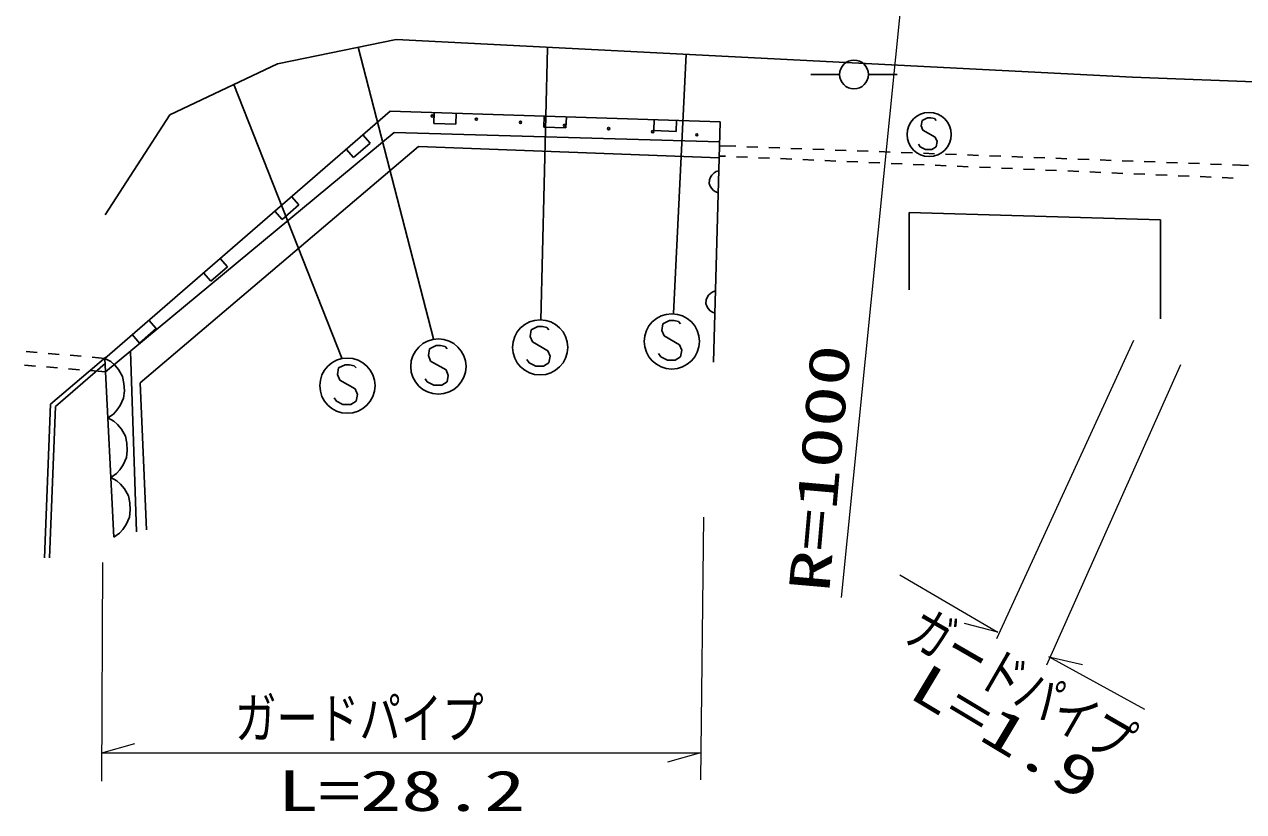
# Model space of a CAD drawing. Units: millimetres, scale not verified. Extents: x 40000 to 680000, y 20000 to 380000.
# Drawn here: x 369182 to 424351, y 250090 to 285736 of the extents above; entities that cross this region are included whole.
import ezdxf
from ezdxf.enums import TextEntityAlignment as Align

# ---------------------------------------------------------------- set-up
doc = ezdxf.new("R2010")
doc.units = ezdxf.units.MM
doc.header["$LTSCALE"] = 1000
for name, color, linetype, lineweight in [('M-BGD', 7, 'Continuous', 25), ('M-BGD-EXST', 7, 'Continuous', 25), ('M-STR-HTXT', 7, 'Continuous', 13), ('M-STR-STRC', 7, 'Continuous', 25)]:
    doc.layers.add(name, color=color, linetype=linetype, lineweight=lineweight)
doc.styles.add('ＭＳ ゴシック', font='')
doc.styles.get('ＭＳ ゴシック').set_extended_font_data('MS Gothic')

msp = doc.modelspace()

# ---------------------------------------------------------------- linework, layer by layer
at = {"layer": 'M-BGD'}
for p, q in [((406070, 283467), (404770, 283467)), ((407370, 283467), (408670, 283467)), ((372820, 270614), (385738, 281810)), ((385738, 281810), (400672, 281326)), ((387727, 281745), (387711, 281246)), ((388711, 281213), (388727, 281713)), ((392705, 281584), (392689, 281084)), ((393689, 281052), (393705, 281552)), ((397683, 281423), (397667, 280923)), ((398667, 280891), (398683, 281391)), ((385920, 280843), (372851, 270002)), ((400647, 280418), (385920, 280843)), ((387711, 281246), (388711, 281213)), ((392689, 281084), (393689, 281052)), ((397667, 280923), (398667, 280891)), ((400672, 281326), (400370, 270443)), ((384073, 279705), (384829, 280360)), ((384829, 280360), (384501, 280738)), ((387009, 280202), (374428, 269510)), ((383746, 280083), (384073, 279705)), ((387009, 280202), (400627, 279691)), ((400904, 279763), (400629, 279774)), ((401368, 280215), (400642, 280242)), ((401903, 279720), (401403, 279741)), ((402367, 280178), (401868, 280196)), ((403367, 280140), (402867, 280159)), ((404366, 280103), (403866, 280121)), ((405365, 280065), (404866, 280084)), ((406365, 280028), (405865, 280047)), ((407364, 279991), (406864, 280009)), ((408363, 279953), (407864, 279972)), ((409363, 279916), (408863, 279935)), ((410362, 279878), (409862, 279897)), ((411361, 279841), (410862, 279860)), ((412360, 279804), (411861, 279822)), ((413360, 279766), (412860, 279785)), ((414359, 279729), (413859, 279748)), ((415358, 279692), (414859, 279710)), ((402902, 279677), (402402, 279698)), ((403901, 279634), (403402, 279655)), ((404900, 279591), (404401, 279612)), ((405899, 279548), (405400, 279569)), ((406898, 279505), (406399, 279526)), ((407897, 279462), (407398, 279484)), ((408896, 279419), (408397, 279441)), ((409896, 279376), (409396, 279398)), ((410895, 279333), (410395, 279355)), ((411894, 279290), (411394, 279312)), ((412893, 279248), (412393, 279269)), ((413892, 279205), (413392, 279226)), ((414891, 279162), (414391, 279183)), ((416358, 279654), (415858, 279673)), ((417357, 279617), (416857, 279635)), ((418356, 279579), (417857, 279598)), ((419356, 279542), (418856, 279561)), ((420355, 279505), (419855, 279523)), ((421354, 279467), (420855, 279486)), ((422353, 279430), (421854, 279448)), ((423353, 279392), (422853, 279411)), ((424579, 279347), (423852, 279374)), ((400179, 278697), (400174, 278537)), ((400222, 278816), (400179, 278697)), ((400285, 278914), (400222, 278816)), ((400388, 279011), (400285, 278914)), ((400489, 279069), (400388, 279011)), ((400610, 279105), (400489, 279069)), ((415890, 279119), (415390, 279140)), ((416889, 279076), (416390, 279097)), ((417888, 279033), (417389, 279054)), ((418887, 278990), (418388, 279012)), ((419886, 278947), (419387, 278969)), ((420885, 278904), (420386, 278926)), ((421884, 278861), (421385, 278883)), ((422884, 278818), (422384, 278840)), ((423883, 278775), (423383, 278797)), ((400174, 278537), (400211, 278416)), ((400211, 278416), (400268, 278314)), ((400268, 278314), (400365, 278212)), ((400365, 278212), (400464, 278149)), ((400464, 278149), (400582, 278106)), ((380844, 276906), (381599, 277561)), ((381599, 277561), (381272, 277939)), ((380516, 277284), (380844, 276906)), ((409211, 273715), (409211, 277216)), ((409211, 277216), (420589, 276888)), ((420589, 276888), (420589, 272402)), ((377614, 274107), (378370, 274762)), ((378370, 274762), (378042, 275140)), ((377287, 274485), (377614, 274107)), ((400459, 273664), (400338, 273627)), ((400028, 273256), (400023, 273096)), ((400023, 273096), (400060, 272975)), ((400071, 273375), (400028, 273256)), ((400134, 273473), (400071, 273375)), ((400236, 273570), (400134, 273473)), ((400338, 273627), (400236, 273570)), ((400060, 272975), (400117, 272873)), ((400117, 272873), (400214, 272770)), ((400214, 272770), (400312, 272708)), ((400312, 272708), (400431, 272664)), ((375140, 271963), (374813, 272341)), ((374057, 271686), (374385, 271308)), ((374385, 271308), (375140, 271963)), ((369259, 270926), (369757, 270882)), ((374251, 262765), (373989, 270946)), ((370255, 270839), (370753, 270795)), ((370368, 268544), (372870, 270665)), ((370596, 268432), (372841, 270376)), ((371251, 270751), (371749, 270708)), ((372247, 270664), (372820, 270614)), ((373223, 262523), (372820, 270614)), ((373098, 270466), (372820, 270614)), ((373268, 270312), (373098, 270466)), ((369182, 270307), (369680, 270266)), ((370178, 270224), (370676, 270183)), ((371175, 270141), (371673, 270100)), ((372171, 270059), (372851, 270002)), ((373441, 270104), (373268, 270312)), ((373618, 269789), (373441, 270104)), ((373688, 269468), (373618, 269789)), ((373705, 269144), (373688, 269468)), ((374713, 262842), (374428, 269510)), ((373521, 268486), (373667, 268818)), ((373667, 268818), (373705, 269144)), ((370096, 261582), (370368, 268544)), ((370316, 261575), (370596, 268432)), ((373216, 268093), (373370, 268262)), ((373370, 268262), (373521, 268486)), ((372955, 267917), (373216, 268093)), ((373232, 267769), (372955, 267917)), ((373402, 267615), (373232, 267769)), ((373575, 267408), (373402, 267615)), ((373753, 267092), (373575, 267408)), ((373823, 266771), (373753, 267092)), ((373839, 266448), (373823, 266771)), ((373655, 265790), (373801, 266121)), ((373801, 266121), (373839, 266448)), ((373089, 265221), (373350, 265396)), ((373350, 265396), (373504, 265566)), ((373504, 265566), (373655, 265790)), ((373366, 265072), (373089, 265221)), ((373536, 264919), (373366, 265072)), ((373709, 264711), (373536, 264919)), ((373887, 264395), (373709, 264711)), ((373957, 264074), (373887, 264395)), ((373935, 263425), (373973, 263751)), ((373973, 263751), (373957, 264074)), ((373789, 263093), (373935, 263425)), ((373223, 262524), (373485, 262699)), ((373485, 262699), (373638, 262869)), ((373638, 262869), (373789, 263093))]:
    msp.add_line(p, q, dxfattribs=at)
for centre, radius in [((406720, 283467), 650), ((387640, 281586), 50), ((389635, 281444), 50), ((391629, 281301), 50), ((393624, 281159), 50), ((395619, 281017), 50), ((397614, 280874), 50), ((399609, 280732), 50)]:
    msp.add_circle(centre, radius, dxfattribs=at)
at = {"layer": 'M-BGD-EXST'}
for p, q in [((384289, 284698), (387688, 271498)), ((392544, 272337), (392853, 284654)), ((399122, 284389), (398548, 272646)), ((383539, 270616), (378660, 283020)), ((409800, 281388), (409760, 281148)), ((410040, 281508), (409800, 281388)), ((410200, 281508), (410040, 281508)), ((410360, 281468), (410200, 281508)), ((410440, 281388), (410360, 281468)), ((409760, 281148), (409840, 280948)), ((409840, 280948), (410400, 280628)), ((409720, 280188), (409640, 280308)), ((410400, 280628), (410480, 280428)), ((410480, 280428), (410440, 280188)), ((409960, 280068), (409720, 280188)), ((410240, 280068), (409960, 280068)), ((410440, 280188), (410240, 280068)), ((392419, 272060), (392119, 271910)), ((392619, 272060), (392419, 272060)), ((392819, 272010), (392619, 272060)), ((392919, 271910), (392819, 272010)), ((398078, 272181), (398028, 271881)), ((398378, 272331), (398078, 272181)), ((398578, 272331), (398378, 272331)), ((398778, 272281), (398578, 272331)), ((398878, 272181), (398778, 272281)), ((392119, 271910), (392069, 271610)), ((392069, 271610), (392169, 271360)), ((398028, 271881), (398128, 271631)), ((398128, 271631), (398828, 271231)), ((387515, 271043), (387465, 270743)), ((387815, 271193), (387515, 271043)), ((388015, 271193), (387815, 271193)), ((388215, 271143), (388015, 271193)), ((388315, 271043), (388215, 271143)), ((392169, 271360), (392869, 270960)), ((392869, 270960), (392969, 270710)), ((398828, 271231), (398928, 270981)), ((398928, 270981), (398878, 270681)), ((387465, 270743), (387565, 270493)), ((387565, 270493), (388265, 270093)), ((392019, 270410), (391919, 270560)), ((392319, 270260), (392019, 270410)), ((392919, 270410), (392669, 270260)), ((392969, 270710), (392919, 270410)), ((397978, 270681), (397878, 270831)), ((398278, 270531), (397978, 270681)), ((398628, 270531), (398278, 270531)), ((398878, 270681), (398628, 270531)), ((383399, 270177), (383349, 269877)), ((383349, 269877), (383449, 269627)), ((383699, 270327), (383399, 270177)), ((383899, 270327), (383699, 270327)), ((384099, 270277), (383899, 270327)), ((384199, 270177), (384099, 270277)), ((388265, 270093), (388365, 269843)), ((388365, 269843), (388315, 269543)), ((392669, 270260), (392319, 270260)), ((383449, 269627), (384149, 269227)), ((384149, 269227), (384249, 268977)), ((387415, 269543), (387315, 269693)), ((387715, 269393), (387415, 269543)), ((388065, 269393), (387715, 269393)), ((388315, 269543), (388065, 269393)), ((383299, 268677), (383199, 268827)), ((383599, 268527), (383299, 268677)), ((384199, 268677), (383949, 268527)), ((384249, 268977), (384199, 268677)), ((383949, 268527), (383599, 268527))]:
    msp.add_line(p, q, dxfattribs=at)
for centre, radius in [((410120, 280748), 1000), ((398478, 271381), 1250), ((392519, 271110), 1250), ((387915, 270243), 1250), ((383799, 269377), 1250)]:
    msp.add_circle(centre, radius, dxfattribs=at)
at = {"layer": 'M-STR-HTXT'}
for p, q in [((409093, 289159), (406142, 259788)), ((419372, 271426), (413168, 257913)), ((421497, 270321), (415425, 256721)), ((399917, 263429), (399770, 251535)), ((372681, 251469), (372726, 261369)), ((408799, 260808), (413227, 258218)), ((413227, 258218), (411721, 258613)), ((419885, 254708), (415539, 257104)), ((415539, 257104), (417055, 256748)), ((372681, 252754), (374181, 253174)), ((372681, 252754), (399775, 252754)), ((399775, 252754), (398275, 252334))]:
    msp.add_line(p, q, dxfattribs=at)
at = {"layer": 'M-STR-STRC'}
for p, q in [((380642, 283951), (386011, 285049)), ((386011, 285049), (419321, 283341)), ((375761, 281633), (380642, 283951)), ((419321, 283341), (441284, 282487)), ((372833, 277118), (375761, 281633))]:
    msp.add_line(p, q, dxfattribs=at)

# ---------------------------------------------------------------- texts
at = {"layer": 'M-STR-HTXT', "style": 'ＭＳ ゴシック'}
for s, rotation, width, p in [('R=1000', 85, 1.5, (406142, 259925)), ('ガードパイプ', 330, 0.75, (408682, 257370)), ('L=1.9', 329, 1.5, (408807, 254849))]:
    msp.add_text(s, height=1833, rotation=rotation, dxfattribs=dict(at, width=width)).set_placement(p, align=Align.BOTTOM_LEFT)
for s, width, p in [('ガードパイプ', 0.75, (378714, 252861)), ('L=28.2', 1.5, (380628, 249570))]:
    msp.add_text(s, height=1833, dxfattribs=dict(at, width=width)).set_placement(p, align=Align.BOTTOM_LEFT)

doc.saveas('drawing.dxf')
